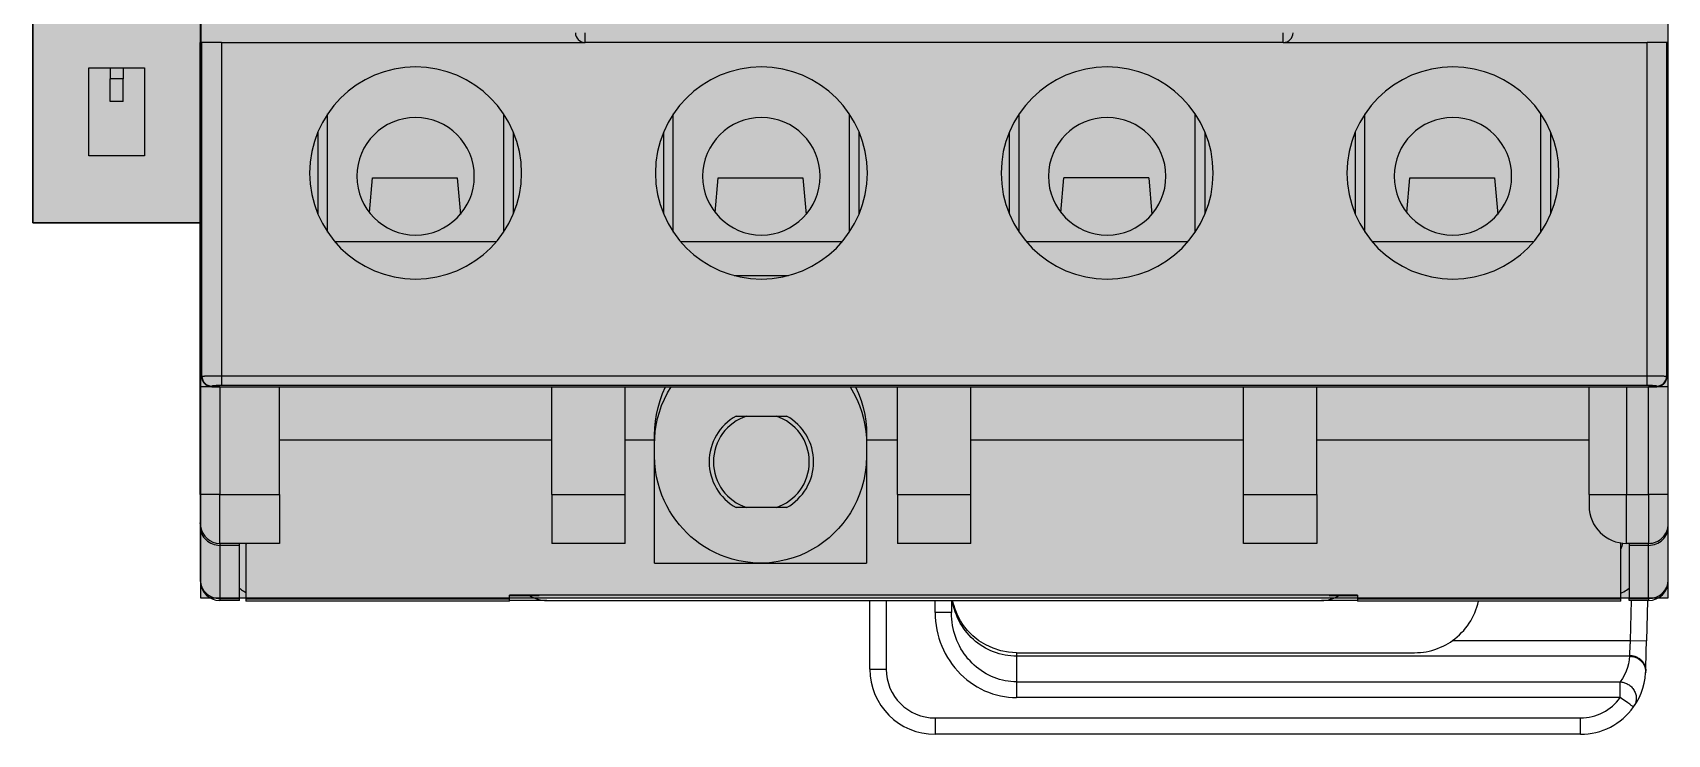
# Model space of a CAD drawing. Extents: x -20 to 2016, y -5898 to 916.
# Drawn here: x 1221.2 to 1271.3, y 600.9 to 622.4 of the extents above; entities that cross this region are included whole.
import ezdxf

# ---------------------------------------------------------------- set-up
doc = ezdxf.new("R2010")
doc.units = 0
doc.layers.add('MAIN-1', color=7, linetype='Continuous')
doc.layers.add('SYMS', color=7, linetype='Continuous')

# ---------------------------------------------------------------- blocks, each defined once
blk = doc.blocks.new('clipfix_35_5-select__2', base_point=(-147.547, 71.306))
at = {"color": 7, "linetype": 'Continuous'}
for p, q in [((-147.547, 76.456), (-147.547, 71.306)), ((-141.281, 76.456), (-147.547, 76.456)), ((-141.281, 71.306), (-141.281, 76.456)), ((-140.345, 76.456), (-141.281, 76.456)), ((-140.345, 71.306), (-140.345, 76.456)), ((-140.244, 76.456), (-140.345, 76.456)), ((-140.244, 76.456), (-140.244, 71.306)), ((-139.986, 76.456), (-140.244, 76.456)), ((-139.986, 76.456), (-139.986, 71.306)), ((-132.965, 76.456), (-139.986, 76.456)), ((-132.965, 76.456), (-132.247, 76.456)), ((-132.965, 71.306), (-132.965, 76.456)), ((-132.247, 75.881), (-132.247, 76.456)), ((-132.247, 76.456), (-124.247, 76.456)), ((-124.247, 76.456), (-124.247, 75.881)), ((-124.247, 76.456), (-123.528, 76.456)), ((-123.528, 76.456), (-121.856, 76.456)), ((-123.528, 71.306), (-123.528, 76.456)), ((-120.931, 76.456), (-121.856, 76.456)), ((-121.856, 76.456), (-121.856, 71.306)), ((-115.557, 76.456), (-120.931, 76.456)), ((-120.931, 76.456), (-120.931, 71.306)), ((-115.557, 76.456), (-115.557, 71.306)), ((-114.737, 76.456), (-115.557, 76.456)), ((-114.737, 71.306), (-114.737, 76.456)), ((-114.737, 76.456), (-106.507, 76.456)), ((-106.507, 76.456), (-106.507, 71.306)), ((-106.507, 76.456), (-106.249, 76.456)), ((-106.249, 71.306), (-106.249, 76.456)), ((-106.249, 76.456), (-106.148, 76.456)), ((-105.212, 76.456), (-106.148, 76.456)), ((-106.148, 71.306), (-106.148, 76.456)), ((-105.212, 76.456), (-98.947, 76.456)), ((-105.212, 71.306), (-105.212, 76.456)), ((-98.947, 71.306), (-98.947, 76.456)), ((-132.247, 71.881), (-132.247, 75.881)), ((-132.247, 75.881), (-129.097, 75.881)), ((-129.097, 75.881), (-129.097, 71.881)), ((-127.397, 75.881), (-124.247, 75.881)), ((-127.397, 71.881), (-127.397, 75.881)), ((-124.247, 75.881), (-124.247, 71.881)), ((-120.022, 75.631), (-116.572, 75.631)), ((-120.022, 74.081), (-120.022, 75.631)), ((-116.572, 75.631), (-116.572, 74.081)), ((-144.647, 73.031), (-144.647, 74.731)), ((-144.647, 74.731), (-141.747, 74.731)), ((-141.747, 74.731), (-141.747, 74.081)), ((-137.397, 74.731), (-134.697, 74.731)), ((-137.397, 73.031), (-137.397, 74.731)), ((-134.697, 74.731), (-134.697, 73.031)), ((-111.797, 74.731), (-109.097, 74.731)), ((-111.797, 73.031), (-111.797, 74.731)), ((-109.097, 74.731), (-109.097, 73.031)), ((-103.697, 74.081), (-103.697, 74.731)), ((-103.697, 74.731), (-100.997, 74.731)), ((-100.997, 74.731), (-100.997, 73.031)), ((-142.261, 74.081), (-142.392, 74.081)), ((-142.392, 73.681), (-142.392, 74.081)), ((-142.261, 73.681), (-142.392, 73.681)), ((-142.261, 74.081), (-142.261, 73.681)), ((-142.261, 74.081), (-141.747, 74.081)), ((-142.261, 73.681), (-141.747, 73.681)), ((-141.747, 74.081), (-141.747, 73.681)), ((-141.747, 73.681), (-141.747, 73.031)), ((-120.022, 74.081), (-116.572, 74.081)), ((-120.022, 73.681), (-120.022, 74.081)), ((-120.022, 73.681), (-116.572, 73.681)), ((-120.022, 72.131), (-120.022, 73.681)), ((-116.572, 74.081), (-116.572, 73.681)), ((-116.572, 73.681), (-116.572, 72.131)), ((-103.697, 73.681), (-103.697, 74.081)), ((-103.697, 74.081), (-103.361, 74.081)), ((-103.697, 73.681), (-103.361, 73.681)), ((-103.697, 73.031), (-103.697, 73.681)), ((-103.361, 74.081), (-103.361, 73.681)), ((-102.661, 74.081), (-103.361, 74.081)), ((-102.661, 73.681), (-103.361, 73.681)), ((-102.661, 74.081), (-102.661, 73.681)), ((-141.747, 73.031), (-144.647, 73.031)), ((-134.697, 73.031), (-137.397, 73.031)), ((-109.097, 73.031), (-111.797, 73.031)), ((-100.997, 73.031), (-103.697, 73.031)), ((-129.097, 71.881), (-132.247, 71.881)), ((-132.247, 71.306), (-132.247, 71.881)), ((-124.247, 71.881), (-127.397, 71.881)), ((-124.247, 71.881), (-124.247, 71.306)), ((-116.572, 72.131), (-120.022, 72.131)), ((-141.281, 71.306), (-147.547, 71.306)), ((-140.345, 71.306), (-141.281, 71.306)), ((-140.244, 71.306), (-140.345, 71.306)), ((-139.986, 71.306), (-140.244, 71.306)), ((-132.965, 71.306), (-139.986, 71.306)), ((-132.965, 71.306), (-132.247, 71.306)), ((-132.247, 71.306), (-124.247, 71.306)), ((-124.247, 71.306), (-123.528, 71.306)), ((-123.528, 71.306), (-121.856, 71.306)), ((-121.856, 71.306), (-120.931, 71.306)), ((-120.931, 71.306), (-115.557, 71.306)), ((-115.557, 71.306), (-114.737, 71.306)), ((-114.737, 71.306), (-106.507, 71.306)), ((-106.507, 71.306), (-106.249, 71.306)), ((-106.249, 71.306), (-106.148, 71.306)), ((-105.212, 71.306), (-106.148, 71.306)), ((-105.212, 71.306), (-98.947, 71.306))]:
    blk.add_line(p, q, dxfattribs=at)

msp = doc.modelspace()

# ---------------------------------------------------------------- hatches: boundary and pattern name
at = {"layer": 'SYMS', "true_color": 0x636466}
h = msp.add_hatch(color=251, dxfattribs=at)
h.dxf.hatch_style = 1
h.paths.add_polyline_path([(1226.364, 605.106), (1271.342, 605.106), (1271.342, 675.606), (1226.364, 675.606)])
h = msp.add_hatch(color=251, dxfattribs=at)
h.dxf.hatch_style = 1
h.paths.add_polyline_path([(1226.364, 665.21), (1221.214, 665.21), (1221.214, 616.61), (1226.364, 616.61)])

# ---------------------------------------------------------------- linework, layer by layer
at = {"layer": 'MAIN-1'}
for p, q in [((1226.353, 625.236), (1226.353, 622.136)), ((1238.153, 622.136), (1238.153, 622.436)), ((1259.553, 622.136), (1259.553, 622.436)), ((1226.702, 622.136), (1226.353, 622.136)), ((1226.353, 611.586), (1226.353, 622.136)), ((1226.403, 611.907), (1226.403, 622.136)), ((1227.003, 622.136), (1226.702, 622.136)), ((1227.003, 622.136), (1238.153, 622.136)), ((1227.003, 622.136), (1227.003, 611.923)), ((1259.553, 622.136), (1238.153, 622.136)), ((1259.553, 622.136), (1270.703, 622.136)), ((1270.703, 611.923), (1270.703, 622.136)), ((1271.005, 622.136), (1270.703, 622.136)), ((1271.353, 622.136), (1271.003, 622.136)), ((1271.303, 622.136), (1271.303, 611.907)), ((1230.253, 616.327), (1230.253, 619.945)), ((1235.653, 616.327), (1235.653, 619.945)), ((1240.853, 616.327), (1240.853, 619.945)), ((1246.253, 616.327), (1246.253, 619.945)), ((1251.453, 616.327), (1251.453, 619.945)), ((1256.853, 616.327), (1256.853, 619.945)), ((1262.053, 616.327), (1262.053, 619.945)), ((1267.453, 616.327), (1267.453, 619.945)), ((1229.953, 619.386), (1229.953, 616.886)), ((1231.964, 619.54), (1231.965, 619.54)), ((1232.128, 619.636), (1232.128, 619.636)), ((1235.953, 616.886), (1235.953, 619.386)), ((1240.553, 619.386), (1240.553, 616.886)), ((1246.553, 616.886), (1246.553, 619.386)), ((1251.153, 619.386), (1251.153, 616.886)), ((1257.153, 616.886), (1257.153, 619.386)), ((1261.753, 619.386), (1261.753, 616.886)), ((1267.753, 616.886), (1267.753, 619.386)), ((1231.537, 616.926), (1231.628, 617.992)), ((1231.628, 617.992), (1234.228, 617.992)), ((1234.228, 617.992), (1234.325, 616.87)), ((1242.137, 616.925), (1242.228, 617.992)), ((1242.228, 617.992), (1244.828, 617.992)), ((1244.828, 617.992), (1244.924, 616.87)), ((1252.737, 616.926), (1252.828, 617.992)), ((1255.428, 617.992), (1252.828, 617.992)), ((1255.428, 617.992), (1255.525, 616.87)), ((1263.337, 616.926), (1263.428, 617.992)), ((1263.428, 617.992), (1266.028, 617.992)), ((1266.028, 617.992), (1266.125, 616.87)), ((1230.473, 616.036), (1235.434, 616.036)), ((1241.073, 616.036), (1246.034, 616.036)), ((1251.673, 616.036), (1256.634, 616.036)), ((1262.273, 616.036), (1267.234, 616.036)), ((1242.722, 614.994), (1244.384, 614.994)), ((1226.403, 611.907), (1226.404, 611.908)), ((1226.403, 611.907), (1226.403, 611.886)), ((1226.403, 611.907), (1226.403, 611.907)), ((1226.403, 611.907), (1226.403, 611.907)), ((1226.403, 611.907), (1226.403, 611.907)), ((1226.403, 611.907), (1226.403, 611.907)), ((1226.403, 611.907), (1226.403, 611.907)), ((1226.403, 611.907), (1226.403, 611.907)), ((1226.403, 611.907), (1226.403, 611.907)), ((1226.403, 611.907), (1226.403, 611.907)), ((1226.403, 611.907), (1226.403, 611.906)), ((1226.403, 611.906), (1226.403, 611.906)), ((1226.403, 611.906), (1226.403, 611.905)), ((1226.403, 611.905), (1226.403, 611.905)), ((1226.404, 611.872), (1226.403, 611.886)), ((1226.404, 611.908), (1226.406, 611.909)), ((1226.404, 611.858), (1226.404, 611.872)), ((1226.406, 611.844), (1226.404, 611.858)), ((1226.406, 611.909), (1226.409, 611.91)), ((1226.409, 611.91), (1226.414, 611.91)), ((1226.414, 611.91), (1226.419, 611.911)), ((1226.419, 611.911), (1226.426, 611.912)), ((1226.426, 611.912), (1226.434, 611.912)), ((1226.434, 611.912), (1226.444, 611.913)), ((1226.444, 611.913), (1226.455, 611.914)), ((1226.455, 611.914), (1226.466, 611.914)), ((1226.466, 611.914), (1226.479, 611.915)), ((1226.479, 611.915), (1226.493, 611.916)), ((1226.493, 611.916), (1226.508, 611.916)), ((1226.508, 611.916), (1226.525, 611.917)), ((1226.525, 611.917), (1226.542, 611.917)), ((1226.542, 611.917), (1226.56, 611.918)), ((1226.56, 611.918), (1226.579, 611.919)), ((1226.579, 611.919), (1226.599, 611.919)), ((1226.599, 611.919), (1226.62, 611.92)), ((1226.62, 611.92), (1226.642, 611.92)), ((1226.642, 611.92), (1226.664, 611.92)), ((1226.664, 611.92), (1226.687, 611.921)), ((1226.687, 611.921), (1226.711, 611.921)), ((1226.711, 611.921), (1226.736, 611.922)), ((1226.736, 611.922), (1226.761, 611.922)), ((1226.761, 611.922), (1226.786, 611.922)), ((1226.786, 611.922), (1226.812, 611.922)), ((1226.812, 611.922), (1226.839, 611.923)), ((1226.839, 611.923), (1226.866, 611.923)), ((1226.866, 611.923), (1226.893, 611.923)), ((1226.893, 611.923), (1226.92, 611.923)), ((1226.92, 611.923), (1226.948, 611.923)), ((1226.948, 611.923), (1226.975, 611.923)), ((1226.975, 611.923), (1227.003, 611.923)), ((1227.003, 611.923), (1270.703, 611.923)), ((1227.003, 611.923), (1227.003, 611.624)), ((1270.703, 611.624), (1270.703, 611.923)), ((1270.703, 611.923), (1270.731, 611.923)), ((1270.731, 611.923), (1270.759, 611.923)), ((1270.759, 611.923), (1270.786, 611.923)), ((1270.786, 611.923), (1270.814, 611.923)), ((1270.814, 611.923), (1270.841, 611.923)), ((1270.841, 611.923), (1270.868, 611.923)), ((1270.868, 611.923), (1270.894, 611.922)), ((1270.894, 611.922), (1270.92, 611.922)), ((1270.92, 611.922), (1270.946, 611.922)), ((1270.946, 611.922), (1270.971, 611.922)), ((1270.971, 611.922), (1270.995, 611.921)), ((1270.995, 611.921), (1271.019, 611.921)), ((1271.019, 611.921), (1271.042, 611.92)), ((1271.042, 611.92), (1271.065, 611.92)), ((1271.065, 611.92), (1271.087, 611.92)), ((1271.087, 611.92), (1271.107, 611.919)), ((1271.107, 611.919), (1271.127, 611.919)), ((1271.127, 611.919), (1271.147, 611.918)), ((1271.147, 611.918), (1271.165, 611.917)), ((1271.165, 611.917), (1271.182, 611.917)), ((1271.182, 611.917), (1271.198, 611.916)), ((1271.198, 611.916), (1271.213, 611.916)), ((1271.213, 611.916), (1271.227, 611.915)), ((1271.227, 611.915), (1271.24, 611.914)), ((1271.24, 611.914), (1271.252, 611.914)), ((1271.252, 611.914), (1271.263, 611.913)), ((1271.263, 611.913), (1271.272, 611.912)), ((1271.272, 611.912), (1271.28, 611.912)), ((1271.28, 611.912), (1271.287, 611.911)), ((1271.287, 611.911), (1271.293, 611.91)), ((1271.293, 611.91), (1271.297, 611.91)), ((1271.297, 611.91), (1271.301, 611.909)), ((1271.302, 611.859), (1271.3, 611.846)), ((1271.301, 611.909), (1271.303, 611.908)), ((1271.303, 611.873), (1271.302, 611.859)), ((1271.303, 611.908), (1271.303, 611.907)), ((1271.303, 611.907), (1271.303, 611.907)), ((1271.303, 611.907), (1271.303, 611.907)), ((1271.303, 611.907), (1271.303, 611.907)), ((1271.303, 611.907), (1271.303, 611.907)), ((1271.303, 611.907), (1271.303, 611.907)), ((1271.303, 611.907), (1271.303, 611.907)), ((1271.303, 611.886), (1271.303, 611.907)), ((1271.303, 611.907), (1271.303, 611.907)), ((1271.303, 611.907), (1271.303, 611.907)), ((1271.303, 611.907), (1271.303, 611.906)), ((1271.303, 611.906), (1271.303, 611.906)), ((1271.303, 611.906), (1271.303, 611.905)), ((1271.303, 611.905), (1271.303, 611.905)), ((1271.303, 611.886), (1271.303, 611.873)), ((1226.353, 608.286), (1226.353, 611.586)), ((1226.953, 611.586), (1226.353, 611.586)), ((1226.408, 611.831), (1226.406, 611.844)), ((1226.411, 611.817), (1226.408, 611.831)), ((1226.415, 611.804), (1226.411, 611.817)), ((1226.419, 611.791), (1226.415, 611.804)), ((1226.424, 611.778), (1226.419, 611.791)), ((1226.429, 611.765), (1226.424, 611.778)), ((1226.435, 611.753), (1226.429, 611.765)), ((1226.441, 611.74), (1226.435, 611.753)), ((1226.448, 611.728), (1226.441, 611.74)), ((1226.456, 611.717), (1226.448, 611.728)), ((1226.464, 611.705), (1226.456, 611.717)), ((1226.472, 611.694), (1226.464, 611.705)), ((1226.482, 611.684), (1226.472, 611.694)), ((1226.491, 611.674), (1226.482, 611.684)), ((1226.501, 611.664), (1226.491, 611.674)), ((1226.512, 611.655), (1226.501, 611.664)), ((1226.523, 611.647), (1226.512, 611.655)), ((1226.534, 611.639), (1226.523, 611.647)), ((1226.545, 611.631), (1226.534, 611.639)), ((1226.557, 611.624), (1226.545, 611.631)), ((1226.57, 611.618), (1226.557, 611.624)), ((1226.582, 611.612), (1226.57, 611.618)), ((1226.595, 611.606), (1226.582, 611.612)), ((1226.608, 611.602), (1226.595, 611.606)), ((1226.621, 611.598), (1226.608, 611.602)), ((1226.634, 611.594), (1226.621, 611.598)), ((1226.648, 611.591), (1226.634, 611.594)), ((1226.661, 611.589), (1226.648, 611.591)), ((1226.675, 611.587), (1226.661, 611.589)), ((1226.689, 611.586), (1226.675, 611.587)), ((1226.703, 611.586), (1226.689, 611.586)), ((1226.703, 611.608), (1226.703, 611.586)), ((1226.703, 611.586), (1271.003, 611.586)), ((1226.953, 611.586), (1226.953, 608.286)), ((1270.703, 611.624), (1227.003, 611.624)), ((1228.778, 608.286), (1228.778, 611.586)), ((1237.128, 608.286), (1237.128, 611.586)), ((1239.378, 608.286), (1239.378, 611.586)), ((1240.446, 611.166), (1240.523, 611.378)), ((1240.523, 611.378), (1240.617, 611.586)), ((1240.578, 611.205), (1240.674, 611.398)), ((1240.674, 611.398), (1240.783, 611.586)), ((1246.273, 611.586), (1246.382, 611.398)), ((1246.382, 611.398), (1246.479, 611.205)), ((1246.44, 611.586), (1246.533, 611.378)), ((1246.533, 611.378), (1246.611, 611.166)), ((1247.728, 608.286), (1247.728, 611.586)), ((1249.978, 608.286), (1249.978, 611.586)), ((1258.328, 608.286), (1258.328, 611.586)), ((1260.578, 608.286), (1260.578, 611.586)), ((1268.928, 608.286), (1268.928, 611.586)), ((1270.078, 611.586), (1270.078, 608.286)), ((1270.753, 608.286), (1270.753, 611.586)), ((1271.353, 611.586), (1270.753, 611.586)), ((1271.003, 611.586), (1271.003, 611.608)), ((1271.017, 611.586), (1271.003, 611.586)), ((1271.031, 611.587), (1271.017, 611.586)), ((1271.044, 611.589), (1271.031, 611.587)), ((1271.057, 611.591), (1271.044, 611.589)), ((1271.07, 611.594), (1271.057, 611.591)), ((1271.083, 611.597), (1271.07, 611.594)), ((1271.096, 611.601), (1271.083, 611.597)), ((1271.108, 611.605), (1271.096, 611.601)), ((1271.121, 611.61), (1271.108, 611.605)), ((1271.133, 611.616), (1271.121, 611.61)), ((1271.145, 611.622), (1271.133, 611.616)), ((1271.157, 611.629), (1271.145, 611.622)), ((1271.168, 611.636), (1271.157, 611.629)), ((1271.179, 611.643), (1271.168, 611.636)), ((1271.19, 611.652), (1271.179, 611.643)), ((1271.201, 611.66), (1271.19, 611.652)), ((1271.21, 611.669), (1271.201, 611.66)), ((1271.22, 611.679), (1271.21, 611.669)), ((1271.229, 611.689), (1271.22, 611.679)), ((1271.238, 611.699), (1271.229, 611.689)), ((1271.246, 611.71), (1271.238, 611.699)), ((1271.254, 611.721), (1271.246, 611.71)), ((1271.261, 611.732), (1271.254, 611.721)), ((1271.267, 611.744), (1271.261, 611.732)), ((1271.273, 611.756), (1271.267, 611.744)), ((1271.279, 611.768), (1271.273, 611.756)), ((1271.284, 611.781), (1271.279, 611.768)), ((1271.289, 611.794), (1271.284, 611.781)), ((1271.292, 611.806), (1271.289, 611.794)), ((1271.296, 611.819), (1271.292, 611.806)), ((1271.298, 611.832), (1271.296, 611.819)), ((1271.3, 611.846), (1271.298, 611.832)), ((1240.337, 610.74), (1240.384, 610.953)), ((1240.384, 610.953), (1240.446, 611.166)), ((1240.427, 610.81), (1240.495, 611.009)), ((1240.495, 611.009), (1240.578, 611.205)), ((1246.479, 611.205), (1246.561, 611.009)), ((1246.561, 611.009), (1246.63, 610.81)), ((1246.611, 611.166), (1246.673, 610.953)), ((1246.673, 610.953), (1246.72, 610.74)), ((1240.285, 610.32), (1240.304, 610.529)), ((1240.301, 610.214), (1240.33, 610.412)), ((1240.304, 610.529), (1240.337, 610.74)), ((1240.33, 610.412), (1240.372, 610.611)), ((1240.372, 610.611), (1240.427, 610.81)), ((1242.779, 610.686), (1244.328, 610.686)), ((1246.63, 610.81), (1246.685, 610.611)), ((1246.685, 610.611), (1246.726, 610.412)), ((1246.72, 610.74), (1246.753, 610.529)), ((1246.726, 610.412), (1246.755, 610.214)), ((1246.753, 610.529), (1246.772, 610.32)), ((1228.778, 609.962), (1237.128, 609.962)), ((1239.378, 609.962), (1240.278, 609.962)), ((1240.278, 610.115), (1240.285, 610.32)), ((1240.278, 609.962), (1240.278, 610.115)), ((1240.278, 609.827), (1240.284, 610.019)), ((1240.278, 606.184), (1240.278, 609.962)), ((1240.284, 610.019), (1240.301, 610.214)), ((1246.755, 610.214), (1246.773, 610.019)), ((1246.772, 610.32), (1246.778, 610.115)), ((1246.773, 610.019), (1246.778, 609.827)), ((1246.778, 610.115), (1246.778, 609.962)), ((1246.778, 609.962), (1247.728, 609.962)), ((1246.778, 609.962), (1246.778, 606.184)), ((1249.978, 609.962), (1258.328, 609.962)), ((1260.578, 609.962), (1268.928, 609.962)), ((1240.286, 609.244), (1240.278, 609.473)), ((1246.778, 609.473), (1246.768, 609.205)), ((1240.308, 609.028), (1240.286, 609.244)), ((1240.342, 608.824), (1240.308, 609.028)), ((1246.738, 608.956), (1246.692, 608.722)), ((1246.768, 609.205), (1246.738, 608.956)), ((1240.387, 608.631), (1240.342, 608.824)), ((1240.441, 608.446), (1240.387, 608.631)), ((1240.504, 608.269), (1240.441, 608.446)), ((1246.633, 608.501), (1246.561, 608.292)), ((1246.692, 608.722), (1246.633, 608.501)), ((1226.353, 608.286), (1226.353, 607.417)), ((1226.953, 608.286), (1226.353, 608.286)), ((1226.953, 606.786), (1226.953, 608.286)), ((1226.953, 608.286), (1228.778, 608.286)), ((1228.778, 608.286), (1228.778, 606.786)), ((1237.128, 608.286), (1237.128, 606.786)), ((1237.128, 608.286), (1239.378, 608.286)), ((1239.378, 606.786), (1239.378, 608.286)), ((1240.575, 608.1), (1240.504, 608.269)), ((1240.653, 607.939), (1240.575, 608.1)), ((1240.739, 607.784), (1240.653, 607.939)), ((1244.328, 607.886), (1242.779, 607.886)), ((1246.385, 607.904), (1246.282, 607.725)), ((1246.479, 608.093), (1246.385, 607.904)), ((1246.561, 608.292), (1246.479, 608.093)), ((1247.728, 608.286), (1247.728, 606.786)), ((1247.728, 608.286), (1249.978, 608.286)), ((1249.978, 606.786), (1249.978, 608.286)), ((1258.328, 606.786), (1258.328, 608.286)), ((1258.328, 608.286), (1260.578, 608.286)), ((1260.578, 608.286), (1260.578, 606.786)), ((1268.928, 608.286), (1270.078, 608.286)), ((1268.928, 608.286), (1268.928, 607.936)), ((1270.078, 608.286), (1270.753, 608.286)), ((1270.078, 606.786), (1270.078, 608.286)), ((1270.753, 608.286), (1270.753, 606.786)), ((1271.353, 608.286), (1270.753, 608.286)), ((1226.353, 607.393), (1226.353, 607.417)), ((1226.354, 607.372), (1226.353, 607.393)), ((1226.353, 607.386), (1226.353, 607.29)), ((1226.355, 607.351), (1226.354, 607.372)), ((1226.356, 607.333), (1226.355, 607.351)), ((1240.832, 607.636), (1240.739, 607.784)), ((1240.931, 607.494), (1240.832, 607.636)), ((1241.038, 607.359), (1240.931, 607.494)), ((1241.151, 607.23), (1241.038, 607.359)), ((1246.047, 607.394), (1245.916, 607.241)), ((1246.169, 607.555), (1246.047, 607.394)), ((1246.282, 607.725), (1246.169, 607.555)), ((1226.353, 607.29), (1226.353, 605.66)), ((1226.357, 607.316), (1226.356, 607.333)), ((1226.359, 607.301), (1226.357, 607.316)), ((1241.27, 607.107), (1241.151, 607.23)), ((1241.395, 606.991), (1241.27, 607.107)), ((1241.528, 606.88), (1241.395, 606.991)), ((1241.667, 606.776), (1241.528, 606.88)), ((1245.627, 606.961), (1245.469, 606.834)), ((1245.776, 607.097), (1245.627, 606.961)), ((1245.916, 607.241), (1245.776, 607.097)), ((1226.953, 606.786), (1226.953, 606.726)), ((1228.778, 606.786), (1226.953, 606.786)), ((1226.953, 606.726), (1226.953, 605.096)), ((1227.553, 606.726), (1226.953, 606.726)), ((1227.553, 606.726), (1227.553, 606.786)), ((1227.553, 605.096), (1227.553, 606.726)), ((1227.753, 606.786), (1227.753, 605.089)), ((1239.378, 606.786), (1237.128, 606.786)), ((1241.813, 606.678), (1241.667, 606.776)), ((1241.966, 606.588), (1241.813, 606.678)), ((1242.127, 606.505), (1241.966, 606.588)), ((1242.296, 606.429), (1242.127, 606.505)), ((1242.473, 606.362), (1242.296, 606.429)), ((1242.66, 606.303), (1242.473, 606.362)), ((1244.527, 606.343), (1244.303, 606.279)), ((1244.738, 606.42), (1244.527, 606.343)), ((1244.937, 606.508), (1244.738, 606.42)), ((1245.124, 606.607), (1244.937, 606.508)), ((1245.302, 606.716), (1245.124, 606.607)), ((1245.469, 606.834), (1245.302, 606.716)), ((1249.978, 606.786), (1247.728, 606.786)), ((1260.578, 606.786), (1258.328, 606.786)), ((1269.903, 605.089), (1269.903, 606.799)), ((1270.753, 606.786), (1270.078, 606.786)), ((1270.153, 606.786), (1270.153, 606.726)), ((1270.153, 606.726), (1270.153, 605.096)), ((1270.753, 606.726), (1270.153, 606.726)), ((1270.753, 606.726), (1270.753, 606.786)), ((1270.753, 605.096), (1270.753, 606.726)), ((1240.278, 606.184), (1243.528, 606.184)), ((1242.857, 606.254), (1242.66, 606.303)), ((1243.066, 606.217), (1242.857, 606.254)), ((1243.289, 606.192), (1243.066, 606.217)), ((1243.528, 606.184), (1243.289, 606.192)), ((1243.807, 606.195), (1243.528, 606.184)), ((1243.528, 606.184), (1246.778, 606.184)), ((1244.064, 606.228), (1243.807, 606.195)), ((1244.303, 606.279), (1244.064, 606.228)), ((1226.353, 605.66), (1226.353, 605.636)), ((1227.553, 605.412), (1227.585, 605.389)), ((1227.585, 605.389), (1227.618, 605.367)), ((1227.618, 605.367), (1227.651, 605.346)), ((1227.651, 605.346), (1227.685, 605.325)), ((1270.031, 605.331), (1270.072, 605.357)), ((1270.072, 605.357), (1270.113, 605.384)), ((1270.113, 605.384), (1270.153, 605.412)), ((1226.953, 605.096), (1226.953, 605.036)), ((1226.953, 605.096), (1227.553, 605.096)), ((1227.553, 605.036), (1226.953, 605.036)), ((1227.553, 605.036), (1227.553, 605.096)), ((1227.685, 605.325), (1227.719, 605.305)), ((1227.719, 605.305), (1227.753, 605.286)), ((1227.753, 605.089), (1227.753, 605.016)), ((1227.753, 605.089), (1235.828, 605.089)), ((1235.828, 605.016), (1227.753, 605.016)), ((1235.828, 605.089), (1235.828, 605.198)), ((1261.828, 605.198), (1235.828, 605.198)), ((1235.828, 605.187), (1236.743, 605.187)), ((1235.828, 605.016), (1235.828, 605.089)), ((1236.977, 605.036), (1235.828, 605.036)), ((1236.977, 605.036), (1237.269, 605.036)), ((1237.27, 605.036), (1260.436, 605.036)), ((1246.878, 602.936), (1246.878, 605.036)), ((1247.378, 605.036), (1247.378, 602.936)), ((1248.878, 604.673), (1248.878, 605.036)), ((1249.378, 605.036), (1249.378, 604.673)), ((1249.423, 604.944), (1249.406, 605.036)), ((1249.436, 604.957), (1249.419, 605.036)), ((1249.444, 604.854), (1249.423, 604.944)), ((1249.46, 604.869), (1249.436, 604.957)), ((1249.469, 604.765), (1249.444, 604.854)), ((1249.492, 604.772), (1249.46, 604.869)), ((1260.438, 605.036), (1260.729, 605.036)), ((1261.828, 605.036), (1260.729, 605.036)), ((1260.963, 605.187), (1261.828, 605.187)), ((1261.828, 605.198), (1261.828, 605.089)), ((1261.828, 605.089), (1269.903, 605.089)), ((1261.828, 605.089), (1261.828, 605.016)), ((1269.903, 605.016), (1261.828, 605.016)), ((1269.903, 605.259), (1269.946, 605.282)), ((1269.903, 605.016), (1269.903, 605.089)), ((1269.946, 605.282), (1269.989, 605.306)), ((1269.989, 605.306), (1270.031, 605.331)), ((1270.153, 605.036), (1270.153, 605.096)), ((1270.153, 605.096), (1270.753, 605.096)), ((1270.753, 605.036), (1270.153, 605.036)), ((1270.22, 605.036), (1270.187, 603.809)), ((1270.72, 605.036), (1270.687, 603.796)), ((1270.753, 605.096), (1270.753, 605.036)), ((1248.878, 604.673), (1248.882, 604.535)), ((1249.378, 604.673), (1248.878, 604.673)), ((1248.882, 604.535), (1248.892, 604.399)), ((1248.892, 604.399), (1248.909, 604.266)), ((1249.381, 604.57), (1249.378, 604.673)), ((1249.387, 604.469), (1249.381, 604.57)), ((1249.399, 604.37), (1249.387, 604.469)), ((1249.414, 604.272), (1249.399, 604.37)), ((1249.498, 604.677), (1249.469, 604.765)), ((1249.533, 604.664), (1249.492, 604.772)), ((1249.53, 604.592), (1249.498, 604.677)), ((1249.567, 604.508), (1249.53, 604.592)), ((1249.588, 604.545), (1249.533, 604.664)), ((1249.606, 604.425), (1249.567, 604.508)), ((1249.659, 604.415), (1249.588, 604.545)), ((1249.65, 604.345), (1249.606, 604.425)), ((1249.697, 604.266), (1249.65, 604.345)), ((1249.752, 604.272), (1249.659, 604.415)), ((1248.909, 604.266), (1248.932, 604.136)), ((1248.932, 604.136), (1248.961, 604.008)), ((1248.961, 604.008), (1248.996, 603.882)), ((1248.996, 603.882), (1249.037, 603.759)), ((1249.433, 604.176), (1249.414, 604.272)), ((1249.457, 604.082), (1249.433, 604.176)), ((1249.484, 603.99), (1249.457, 604.082)), ((1249.515, 603.9), (1249.484, 603.99)), ((1249.549, 603.812), (1249.515, 603.9)), ((1249.749, 604.189), (1249.697, 604.266)), ((1249.804, 604.114), (1249.749, 604.189)), ((1249.874, 604.117), (1249.752, 604.272)), ((1249.862, 604.041), (1249.804, 604.114)), ((1249.923, 603.971), (1249.862, 604.041)), ((1250.033, 603.956), (1249.874, 604.117)), ((1249.987, 603.905), (1249.923, 603.971)), ((1250.053, 603.843), (1249.987, 603.905)), ((1250.223, 603.804), (1250.033, 603.956)), ((1250.121, 603.784), (1250.053, 603.843)), ((1249.037, 603.759), (1249.083, 603.639)), ((1249.083, 603.639), (1249.134, 603.521)), ((1249.134, 603.521), (1249.192, 603.407)), ((1249.192, 603.407), (1249.255, 603.294)), ((1249.586, 603.726), (1249.549, 603.812)), ((1249.628, 603.642), (1249.586, 603.726)), ((1249.672, 603.56), (1249.628, 603.642)), ((1249.721, 603.48), (1249.672, 603.56)), ((1249.773, 603.402), (1249.721, 603.48)), ((1249.829, 603.326), (1249.773, 603.402)), ((1250.191, 603.728), (1250.121, 603.784)), ((1250.265, 603.676), (1250.191, 603.728)), ((1250.433, 603.674), (1250.223, 603.804)), ((1250.341, 603.626), (1250.265, 603.676)), ((1250.42, 603.58), (1250.341, 603.626)), ((1250.501, 603.537), (1250.42, 603.58)), ((1250.656, 603.571), (1250.433, 603.674)), ((1250.585, 603.497), (1250.501, 603.537)), ((1250.67, 603.462), (1250.585, 603.497)), ((1250.891, 603.496), (1250.656, 603.571)), ((1250.757, 603.431), (1250.67, 603.462)), ((1250.845, 603.404), (1250.757, 603.431)), ((1250.933, 603.381), (1250.845, 603.404)), ((1251.133, 603.451), (1250.891, 603.496)), ((1251.022, 603.362), (1250.933, 603.381)), ((1251.111, 603.348), (1251.022, 603.362)), ((1251.2, 603.338), (1251.111, 603.348)), ((1251.378, 603.436), (1251.133, 603.451)), ((1251.289, 603.332), (1251.2, 603.338)), ((1251.378, 603.436), (1263.578, 603.436)), ((1251.378, 603.436), (1251.378, 603.33)), ((1263.578, 603.436), (1263.668, 603.438)), ((1263.668, 603.438), (1263.757, 603.444)), ((1263.757, 603.444), (1263.846, 603.454)), ((1263.846, 603.454), (1263.934, 603.468)), ((1263.934, 603.468), (1264.022, 603.486)), ((1264.022, 603.486), (1264.109, 603.508)), ((1264.109, 603.508), (1264.197, 603.534)), ((1264.197, 603.534), (1264.285, 603.566)), ((1264.285, 603.566), (1264.372, 603.601)), ((1264.372, 603.601), (1264.456, 603.639)), ((1264.456, 603.639), (1264.535, 603.68)), ((1264.535, 603.68), (1264.608, 603.721)), ((1264.608, 603.721), (1264.676, 603.764)), ((1264.676, 603.764), (1264.741, 603.809)), ((1264.741, 603.809), (1270.187, 603.809)), ((1270.163, 603.338), (1270.162, 603.335)), ((1270.162, 603.335), (1270.162, 603.332)), ((1270.164, 603.353), (1270.163, 603.349)), ((1270.163, 603.349), (1270.163, 603.345)), ((1270.163, 603.345), (1270.163, 603.342)), ((1270.163, 603.342), (1270.163, 603.338)), ((1270.165, 603.381), (1270.164, 603.366)), ((1270.164, 603.366), (1270.164, 603.353)), ((1270.164, 603.353), (1270.187, 603.352)), ((1270.166, 603.397), (1270.165, 603.381)), ((1270.167, 603.415), (1270.166, 603.397)), ((1270.168, 603.434), (1270.167, 603.415)), ((1270.169, 603.455), (1270.168, 603.434)), ((1270.17, 603.477), (1270.169, 603.455)), ((1270.171, 603.5), (1270.17, 603.477)), ((1270.173, 603.525), (1270.171, 603.5)), ((1270.174, 603.55), (1270.173, 603.525)), ((1270.175, 603.576), (1270.174, 603.55)), ((1270.177, 603.603), (1270.175, 603.576)), ((1270.178, 603.631), (1270.177, 603.603)), ((1270.18, 603.66), (1270.178, 603.631)), ((1270.181, 603.689), (1270.18, 603.66)), ((1270.183, 603.718), (1270.181, 603.689)), ((1270.184, 603.748), (1270.183, 603.718)), ((1270.186, 603.778), (1270.184, 603.748)), ((1270.187, 603.809), (1270.186, 603.778)), ((1270.187, 603.809), (1270.687, 603.796)), ((1270.187, 603.352), (1270.21, 603.35)), ((1270.21, 603.35), (1270.234, 603.348)), ((1270.234, 603.348), (1270.258, 603.344)), ((1270.258, 603.344), (1270.283, 603.339)), ((1270.283, 603.339), (1270.307, 603.333)), ((1270.674, 603.293), (1270.676, 603.351)), ((1270.676, 603.351), (1270.677, 603.411)), ((1270.677, 603.411), (1270.679, 603.472)), ((1270.679, 603.472), (1270.68, 603.535)), ((1270.68, 603.535), (1270.682, 603.599)), ((1270.682, 603.599), (1270.684, 603.663)), ((1270.684, 603.663), (1270.686, 603.729)), ((1270.686, 603.729), (1270.687, 603.796)), ((1246.878, 602.936), (1247.378, 602.936)), ((1249.255, 603.294), (1249.326, 603.183)), ((1249.326, 603.183), (1249.403, 603.075)), ((1249.403, 603.075), (1249.486, 602.969)), ((1249.486, 602.969), (1249.572, 602.869)), ((1249.572, 602.869), (1249.662, 602.775)), ((1249.887, 603.253), (1249.829, 603.326)), ((1249.949, 603.183), (1249.887, 603.253)), ((1250.012, 603.117), (1249.949, 603.183)), ((1250.078, 603.054), (1250.012, 603.117)), ((1250.145, 602.995), (1250.078, 603.054)), ((1250.216, 602.939), (1250.145, 602.995)), ((1250.288, 602.887), (1250.216, 602.939)), ((1250.364, 602.837), (1250.288, 602.887)), ((1250.442, 602.791), (1250.364, 602.837)), ((1251.378, 603.33), (1251.289, 603.332)), ((1270.162, 603.33), (1251.378, 603.33)), ((1251.378, 603.33), (1251.378, 602.543)), ((1270.064, 602.872), (1270.015, 602.761)), ((1270.103, 602.984), (1270.064, 602.872)), ((1270.131, 603.098), (1270.103, 602.984)), ((1270.151, 603.213), (1270.131, 603.098)), ((1270.162, 603.33), (1270.151, 603.213)), ((1270.162, 603.332), (1270.162, 603.33)), ((1270.162, 603.33), (1270.183, 603.329)), ((1270.183, 603.329), (1270.204, 603.328)), ((1270.204, 603.328), (1270.226, 603.325)), ((1270.226, 603.325), (1270.249, 603.322)), ((1270.249, 603.322), (1270.272, 603.317)), ((1270.272, 603.317), (1270.295, 603.312)), ((1270.295, 603.312), (1270.318, 603.305)), ((1270.307, 603.333), (1270.331, 603.326)), ((1270.318, 603.305), (1270.341, 603.297)), ((1270.331, 603.326), (1270.355, 603.317)), ((1270.341, 603.297), (1270.364, 603.287)), ((1270.355, 603.317), (1270.379, 603.307)), ((1270.364, 603.287), (1270.387, 603.277)), ((1270.379, 603.307), (1270.402, 603.296)), ((1270.387, 603.277), (1270.41, 603.265)), ((1270.402, 603.296), (1270.426, 603.284)), ((1270.41, 603.265), (1270.433, 603.252)), ((1270.426, 603.284), (1270.448, 603.27)), ((1270.433, 603.252), (1270.455, 603.237)), ((1270.448, 603.27), (1270.47, 603.256)), ((1270.455, 603.237), (1270.476, 603.221)), ((1270.47, 603.256), (1270.491, 603.24)), ((1270.476, 603.221), (1270.497, 603.204)), ((1270.491, 603.24), (1270.511, 603.223)), ((1270.497, 603.204), (1270.517, 603.186)), ((1270.511, 603.223), (1270.53, 603.206)), ((1270.517, 603.186), (1270.536, 603.166)), ((1270.53, 603.206), (1270.548, 603.187)), ((1270.536, 603.166), (1270.554, 603.145)), ((1270.548, 603.187), (1270.564, 603.167)), ((1270.554, 603.145), (1270.571, 603.124)), ((1270.564, 603.167), (1270.58, 603.147)), ((1270.571, 603.124), (1270.586, 603.101)), ((1270.58, 603.147), (1270.594, 603.126)), ((1270.586, 603.101), (1270.601, 603.077)), ((1270.594, 603.126), (1270.607, 603.105)), ((1270.601, 603.077), (1270.614, 603.053)), ((1270.607, 603.105), (1270.619, 603.083)), ((1270.614, 603.053), (1270.625, 603.028)), ((1270.619, 603.083), (1270.629, 603.061)), ((1270.625, 603.028), (1270.635, 603.003)), ((1270.629, 603.061), (1270.638, 603.039)), ((1270.635, 603.003), (1270.643, 602.977)), ((1270.638, 603.039), (1270.645, 603.016)), ((1270.643, 602.977), (1270.65, 602.951)), ((1270.645, 603.016), (1270.652, 602.994)), ((1270.65, 602.951), (1270.655, 602.925)), ((1270.652, 602.994), (1270.656, 602.971)), ((1270.655, 602.925), (1270.659, 602.899)), ((1270.656, 602.971), (1270.66, 602.949)), ((1270.659, 602.899), (1270.661, 602.873)), ((1270.66, 602.949), (1270.662, 602.927)), ((1270.661, 602.873), (1270.662, 602.847)), ((1270.662, 602.847), (1270.661, 602.822)), ((1270.661, 602.83), (1270.662, 602.839)), ((1270.662, 602.927), (1270.663, 602.905)), ((1270.662, 602.849), (1270.663, 602.859)), ((1270.662, 602.839), (1270.662, 602.849)), ((1270.663, 602.884), (1270.664, 602.913)), ((1270.663, 602.905), (1270.663, 602.884)), ((1270.663, 602.883), (1270.663, 602.884)), ((1270.663, 602.882), (1270.663, 602.883)), ((1270.663, 602.883), (1270.663, 602.883)), ((1270.663, 602.881), (1270.663, 602.882)), ((1270.663, 602.882), (1270.663, 602.882)), ((1270.663, 602.882), (1270.663, 602.882)), ((1270.663, 602.87), (1270.663, 602.881)), ((1270.663, 602.859), (1270.663, 602.87)), ((1270.664, 602.913), (1270.665, 602.946)), ((1270.665, 602.946), (1270.666, 602.983)), ((1270.666, 602.983), (1270.667, 603.023)), ((1270.667, 603.023), (1270.668, 603.067)), ((1270.668, 603.067), (1270.669, 603.114)), ((1270.669, 603.114), (1270.671, 603.163)), ((1270.671, 603.163), (1270.672, 603.216)), ((1270.672, 603.229), (1270.673, 603.24)), ((1270.672, 603.219), (1270.672, 603.229)), ((1270.673, 603.263), (1270.674, 603.274)), ((1270.673, 603.251), (1270.673, 603.263)), ((1270.673, 603.24), (1270.673, 603.251)), ((1270.674, 603.274), (1270.674, 603.285)), ((1249.662, 602.775), (1249.755, 602.688)), ((1249.755, 602.688), (1249.851, 602.606)), ((1249.851, 602.606), (1249.951, 602.53)), ((1249.951, 602.53), (1250.056, 602.459)), ((1250.056, 602.459), (1250.165, 602.391)), ((1250.165, 602.391), (1250.279, 602.329)), ((1250.522, 602.748), (1250.442, 602.791)), ((1250.603, 602.709), (1250.522, 602.748)), ((1250.687, 602.674), (1250.603, 602.709)), ((1250.772, 602.643), (1250.687, 602.674)), ((1250.857, 602.616), (1250.772, 602.643)), ((1250.944, 602.594), (1250.857, 602.616)), ((1251.03, 602.575), (1250.944, 602.594)), ((1251.117, 602.561), (1251.03, 602.575)), ((1251.205, 602.551), (1251.117, 602.561)), ((1251.291, 602.545), (1251.205, 602.551)), ((1251.378, 602.543), (1251.291, 602.545)), ((1251.378, 602.543), (1269.884, 602.543)), ((1251.378, 602.543), (1251.378, 602.064)), ((1269.955, 602.651), (1269.884, 602.543)), ((1269.884, 602.543), (1269.909, 602.541)), ((1269.909, 602.541), (1269.935, 602.537)), ((1269.935, 602.537), (1269.961, 602.532)), ((1270.015, 602.761), (1269.955, 602.651)), ((1269.961, 602.532), (1269.988, 602.526)), ((1269.988, 602.526), (1270.015, 602.517)), ((1270.015, 602.517), (1270.043, 602.508)), ((1270.043, 602.508), (1270.07, 602.496)), ((1270.07, 602.496), (1270.098, 602.482)), ((1270.098, 602.482), (1270.125, 602.467)), ((1270.125, 602.467), (1270.152, 602.449)), ((1270.152, 602.449), (1270.178, 602.43)), ((1270.178, 602.43), (1270.203, 602.409)), ((1270.203, 602.409), (1270.227, 602.386)), ((1270.227, 602.386), (1270.25, 602.361)), ((1270.25, 602.361), (1270.271, 602.335)), ((1270.271, 602.335), (1270.291, 602.307)), ((1270.523, 602.199), (1270.576, 602.349)), ((1270.576, 602.349), (1270.616, 602.502)), ((1270.616, 602.502), (1270.645, 602.66)), ((1270.645, 602.66), (1270.661, 602.822)), ((1270.661, 602.822), (1270.661, 602.83)), ((1250.279, 602.329), (1250.397, 602.273)), ((1250.397, 602.273), (1250.517, 602.223)), ((1250.517, 602.223), (1250.64, 602.18)), ((1250.64, 602.18), (1250.764, 602.144)), ((1250.764, 602.144), (1250.887, 602.114)), ((1250.887, 602.114), (1251.011, 602.092)), ((1251.011, 602.092), (1251.133, 602.076)), ((1251.133, 602.076), (1251.256, 602.067)), ((1251.256, 602.067), (1251.378, 602.064)), ((1269.884, 602.064), (1251.378, 602.064)), ((1270.291, 602.307), (1270.308, 602.278)), ((1270.291, 601.773), (1270.382, 601.911)), ((1270.308, 602.278), (1270.324, 602.249)), ((1270.329, 601.836), (1270.317, 601.814)), ((1270.324, 602.249), (1270.338, 602.218)), ((1270.34, 601.86), (1270.329, 601.836)), ((1270.338, 602.218), (1270.349, 602.186)), ((1270.349, 601.886), (1270.34, 601.86)), ((1270.349, 602.186), (1270.359, 602.155)), ((1270.357, 601.912), (1270.349, 601.886)), ((1270.364, 601.94), (1270.357, 601.912)), ((1270.359, 602.155), (1270.366, 602.123)), ((1270.369, 601.968), (1270.364, 601.94)), ((1270.366, 602.123), (1270.371, 602.091)), ((1270.373, 601.998), (1270.369, 601.968)), ((1270.371, 602.091), (1270.373, 602.059)), ((1270.373, 602.059), (1270.374, 602.028)), ((1270.374, 602.028), (1270.373, 601.998)), ((1270.382, 601.911), (1270.459, 602.053)), ((1270.459, 602.053), (1270.523, 602.199)), ((1248.878, 601.436), (1268.664, 601.436)), ((1248.878, 601.436), (1248.878, 600.936)), ((1268.664, 600.936), (1268.664, 601.436)), ((1270.304, 601.793), (1270.291, 601.773)), ((1270.317, 601.814), (1270.304, 601.793)), ((1268.664, 600.936), (1248.878, 600.936))]:
    msp.add_line(p, q, dxfattribs=at)
for centre, radius, start, end in [((1238.153, 622.436), 0.3, 180, 270), ((1259.553, 622.436), 0.3, 270, 0), ((1232.953, 618.136), 3.25, 0, 180), ((1243.553, 618.136), 3.25, 0, 180), ((1254.153, 618.136), 3.25, 0, 180), ((1264.753, 618.136), 3.25, 0, 180), ((1232.953, 618.036), 1.8, 0, 180), ((1243.553, 618.036), 1.8, 0, 180), ((1254.153, 618.036), 1.8, 0, 180), ((1264.753, 618.036), 1.8, 0, 180), ((1232.953, 618.136), 3.25, 180, 0), ((1232.953, 618.036), 1.8, 180, 0), ((1243.553, 618.136), 3.25, 180, 0), ((1243.553, 618.036), 1.8, 180, 0), ((1254.153, 618.136), 3.25, 180, 0), ((1254.153, 618.036), 1.8, 180, 0), ((1264.753, 618.136), 3.25, 180, 0), ((1264.753, 618.036), 1.8, 180, 0), ((1243.553, 609.286), 1.6, 118.955, 241.045), ((1243.553, 609.286), 1.47, 107.7528, 180), ((1243.553, 609.286), 1.47, 0, 72.2472), ((1243.553, 609.286), 1.6, 298.955, 61.045), ((1243.553, 609.286), 1.47, 180, 252.2472), ((1243.553, 609.286), 1.47, 287.7528, 0), ((1270.078, 607.936), 1.15, 180, 270), ((1270.753, 607.386), 0.6, 270, 0.0002), ((1226.953, 607.386), 0.6, 188.1816, 270), ((1226.953, 605.636), 0.6, 180, 270), ((1270.753, 605.636), 0.6, 270, 0), ((1236.977, 606.036), 1, 238.1424, 270), ((1260.729, 606.036), 1, 270, 301.8578), ((1263.578, 605.436), 2, 305.5384, 347.8729), ((1248.878, 602.936), 2, 180, 270), ((1248.878, 602.936), 1.5, 180, 270), ((1268.664, 602.936), 1.5, 270, 324.4303), ((1268.664, 602.936), 2, 270, 324.4301)]:
    msp.add_arc(centre, radius, start, end, dxfattribs=at)
for centre, major_axis, ratio, start_param, end_param in [((1226.703, 611.907), (-0.3, 0), 0.99863, 0.000001, 0.008543), ((1226.703, 611.907), (-0.3, 0), 0.99863, 0.008543, 1.570771), ((1271.003, 611.907), (-0.3, 0), 0.99863, 1.570796, 3.133051), ((1271.003, 611.907), (-0.3, 0), 0.99863, 3.133051, 3.141548), ((1227.003, 611.608), (0.3, 0), 0.052238, 1.571445, 3.142448), ((1270.703, 611.608), (0.3, 0), 0.052239, -0.000855, 1.570167), ((1226.953, 607.29), (-0.6, 0), 0.939693, -0.000012, 1.570796), ((1270.753, 607.29), (-0.6, 0), 0.939693, 1.570796, 3.1416), ((1228.721, 607.01), (1, 0), 0.999658, -2.916218, -2.885402), ((1268.986, 607.01), (1, 0), 0.999658, -0.409253, -0.219278), ((1226.953, 605.66), (0.6, 0), 0.939693, -3.141593, -1.570796), ((1270.753, 605.66), (0.6, 0), 0.939693, -1.570796, 0), ((1269.884, 602.064), (0, 0.5), 0.000008, -1.57078, -0.290087), ((1269.884, 602.064), (-0.407, 0.291), 0.000014, -3.141591, -1.570795)]:
    msp.add_ellipse(centre, major_axis=major_axis, ratio=ratio, start_param=start_param, end_param=end_param, dxfattribs=at)
at = {"layer": 'SYMS'}
for points in [[(1226.364, 675.606), (1271.342, 675.606), (1271.342, 605.106), (1226.364, 605.106)], [(1221.214, 665.21), (1226.364, 665.21), (1226.364, 616.61), (1221.214, 616.61)]]:
    msp.add_lwpolyline(points, close=True, dxfattribs=at)

# ---------------------------------------------------------------- block references
at = {"rotation": 270}
msp.add_blockref('clipfix_35_5-select__2', (1221.214, 665.21), dxfattribs=at)

doc.saveas('drawing.dxf')
